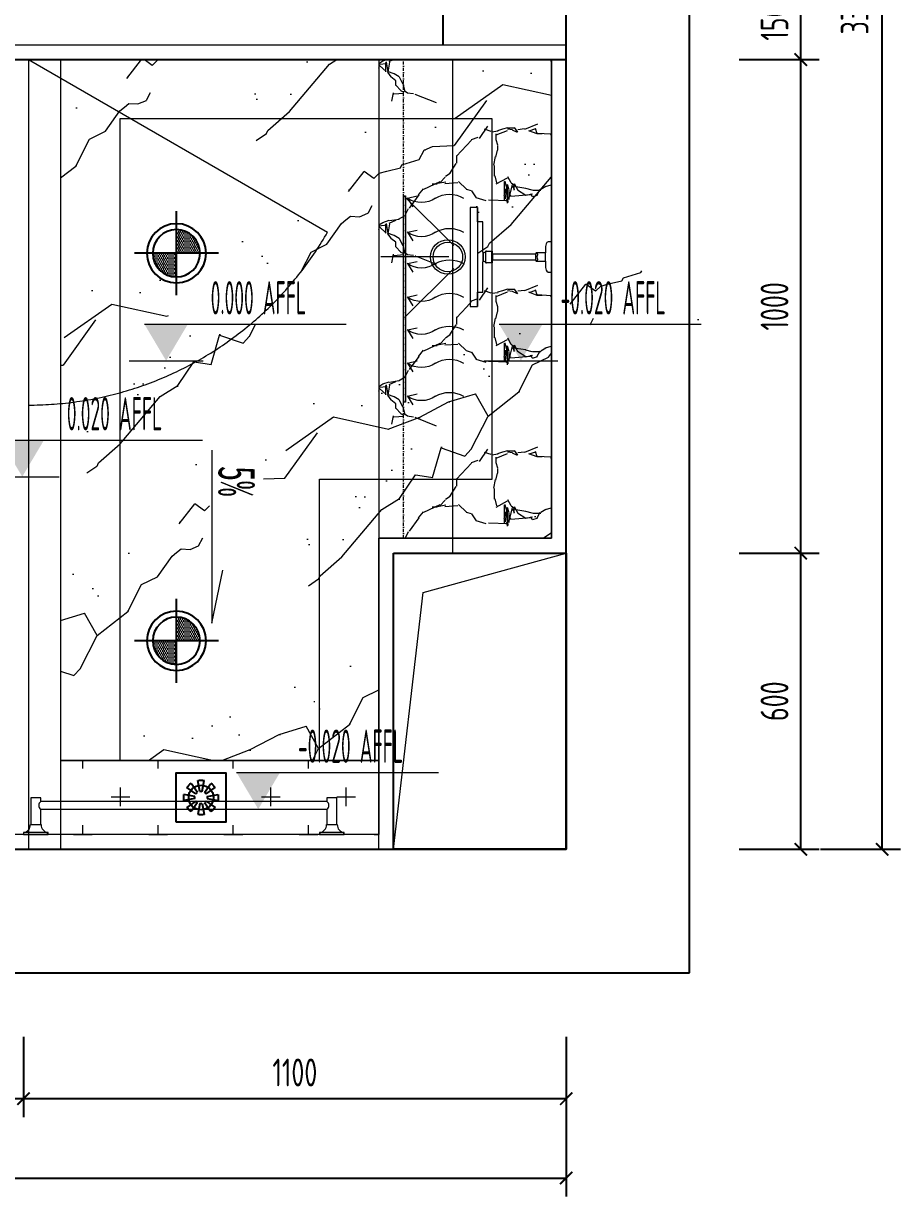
# Model space of a CAD drawing. Header units: millimetres. Extents: x 3162 to 221128, y -144913 to 11496.
# Drawn here: x 20396 to 22174, y -3107 to -731 of the extents above; entities that cross this region are included whole.
import ezdxf
from ezdxf.enums import TextEntityAlignment as Align

# ---------------------------------------------------------------- set-up
doc = ezdxf.new("R2010")
doc.units = ezdxf.units.MM
doc.header["$LTSCALE"] = 10
doc.linetypes.add('DASHDOT2', pattern=[12.7, 6.35, -3.175, 0, -3.175])
doc.linetypes.add('HIDDEN', pattern=[9.525, 6.35, -3.175])
doc.layers.get('Defpoints').update_dxf_attribs({"color": 250})
for name, color, linetype, lineweight in [('FC-Material【地坪分割线】', 138, 'Continuous', 0), ('FF-Complete【墙体完成线】', 6, 'Continuous', 0), ('FF-FIXT【洁具】', 31, 'Continuous', 0), ('Fine【细线】', 250, 'Continuous', 0), ('RC-dimensions', 44, 'Continuous', 0), ('RC-Lamplight【灯带】', 205, 'DASHDOT2', 0), ('RC-Lamps【天花灯具】', 2, 'Continuous', 0), ('RC-Modelling【天花造型】', 30, 'Continuous', 0)]:
    doc.layers.add(name, color=color, linetype=linetype, lineweight=lineweight)
for name, color, linetype in [('SYMBOL【符号】', 136, 'Continuous'), ('T★★05-天花灯具', 4, 'Continuous'), ('WALL_NEW【新建墙体】', 4, 'Continuous'), ('WALL【墙体】', 7, 'Continuous'), ('图层5', 251, 'Continuous'), ('屋面', 4, 'Continuous')]:
    doc.layers.add(name, color=color, linetype=linetype)
doc.styles.add('尺寸标注', font='ARCHS.SHX', dxfattribs={"width": 0.8})
doc.styles.add('文字', font='')
doc.styles.add('标高', font='ARCHS.SHX', dxfattribs={"width": 0.5})
doc.styles.get('文字').set_extended_font_data('SimSun')
doc.dimstyles.new('海龙1：25', dxfattribs={"dimscale": 25, "dimtxt": 2.25, "dimasz": 1, "dimexe": 1.5, "dimexo": 1, "dimgap": 1, "dimtad": 1, "dimdec": 0, "dimrnd": 5, "dimdsep": 46, "dimtxsty": '尺寸标注', "dimblk": 'ARCHTICK', "dimblk1": 'ARCHTICK', "dimblk2": 'ARCHTICK', "dimcen": 1, "dimclrd": 44, "dimclre": 44, "dimclrt": 2, "dimadec": 0, "dimazin": 0, "dimtfac": 1, "dimtdec": 0, "dimtix": 1, "dimtmove": 2, "dimatfit": 3, "dimldrblk": 'hl_arrow2', "dimfxl": 5, "dimfxlon": 1, "dimarcsym": 0})

# ---------------------------------------------------------------- blocks, each defined once
blk = doc.blocks.new('_ArchTick')
at = {"color": 2, "linetype": 'ByBlock', "const_width": 0.15}
blk.add_lwpolyline([(-0.5, -0.5), (0.5, 0.5)], dxfattribs=at)
blk = doc.blocks.new('*D893')
at = {"layer": 'Defpoints', "color": 0, "transparency": 16777216}
for p in [(14746.2, -2769.8), (21496.2, -2784.1), (21496.2, -3069.8)]:
    blk.add_point(p, dxfattribs=at)
at = {"layer": 'RC-dimensions', "color": 44, "lineweight": -2, "transparency": 16777216}
for p, q in [((14746.2, -2944.8), (14746.2, -3107.3)), ((21496.2, -2944.8), (21496.2, -3107.3)), ((14746.2, -3069.8), (21496.2, -3069.8))]:
    blk.add_line(p, q, dxfattribs=at)
at = {"layer": 'RC-dimensions', "color": 44, "lineweight": -2, "transparency": 16777216, "xscale": 25, "yscale": 25, "zscale": 25, "rotation": 180}
blk.add_blockref('_ArchTick', (14746.2, -3069.8), dxfattribs=at)
at = {"layer": 'RC-dimensions', "color": 44, "lineweight": -2, "transparency": 16777216, "xscale": 25, "yscale": 25, "zscale": 25}
blk.add_blockref('_ArchTick', (21496.2, -3069.8), dxfattribs=at)
at = {"layer": 'RC-dimensions', "color": 2, "transparency": 16777216, "insert": (18121.2, -3015.5), "char_height": 56.25, "attachment_point": 5, "style": '尺寸标注'}
blk.add_mtext('6750', dxfattribs=at)
blk = doc.blocks.new('hl_arrow2')
at = {"color": 2}
blk.add_line((-0.221, 0), (-1, 0), dxfattribs=at)
blk.add_lwpolyline([(-0.221, 0), (-0.861, -0.689), (-0.654, -0.862), (0, 0), (-0.654, 0.862), (-0.861, 0.689)], close=True, dxfattribs=at)
for points in [[(-0.861, 0.689), (-0.654, 0.862), (-0.221, 0), (0, 0)], [(-0.861, -0.689), (-0.654, -0.862), (-0.221, 0), (0, 0)]]:
    blk.add_solid(points, dxfattribs=at)
blk = doc.blocks.new('*D894')
at = {"layer": 'Defpoints', "color": 0, "transparency": 16777216}
for p in [(21671.4, -1803.8), (21971.4, -1803.8), (21671.4, -2403.8)]:
    blk.add_point(p, dxfattribs=at)
at = {"layer": 'RC-dimensions', "color": 44, "lineweight": -2, "transparency": 16777216}
for p, q in [((21846.4, -1803.8), (22008.9, -1803.8)), ((21971.4, -2403.8), (21971.4, -1803.8)), ((21846.4, -2403.8), (22008.9, -2403.8))]:
    blk.add_line(p, q, dxfattribs=at)
at = {"layer": 'RC-dimensions', "color": 44, "lineweight": -2, "transparency": 16777216, "xscale": 25, "yscale": 25, "zscale": 25}
for p, rotation in [((21971.4, -1803.8), 90), ((21971.4, -2403.8), 270)]:
    blk.add_blockref('_ArchTick', p, dxfattribs=dict(at, rotation=rotation))
at = {"layer": 'RC-dimensions', "color": 2, "transparency": 16777216, "insert": (21918.2, -2103.8), "char_height": 56.25, "attachment_point": 5, "rotation": 90, "style": '尺寸标注'}
blk.add_mtext('600', dxfattribs=at)
blk = doc.blocks.new('*D895')
at = {"layer": 'Defpoints', "color": 0, "transparency": 16777216}
for p in [(21671.4, -803.8), (21971.4, -803.8), (21671.4, -1803.8)]:
    blk.add_point(p, dxfattribs=at)
at = {"layer": 'RC-dimensions', "color": 44, "lineweight": -2, "transparency": 16777216}
for p, q in [((21846.4, -803.8), (22008.9, -803.8)), ((21971.4, -1803.8), (21971.4, -803.8)), ((21846.4, -1803.8), (22008.9, -1803.8))]:
    blk.add_line(p, q, dxfattribs=at)
at = {"layer": 'RC-dimensions', "color": 44, "lineweight": -2, "transparency": 16777216, "xscale": 25, "yscale": 25, "zscale": 25}
for p, rotation in [((21971.4, -803.8), 90), ((21971.4, -1803.8), 270)]:
    blk.add_blockref('_ArchTick', p, dxfattribs=dict(at, rotation=rotation))
at = {"layer": 'RC-dimensions', "color": 2, "transparency": 16777216, "insert": (21918.2, -1303.8), "char_height": 56.25, "attachment_point": 5, "rotation": 90, "style": '尺寸标注'}
blk.add_mtext('1000', dxfattribs=at)
blk = doc.blocks.new('*D896')
at = {"layer": 'Defpoints', "color": 0, "transparency": 16777216}
for p in [(21846.4, 946.2), (22136.1, 946.2), (21846.4, -2403.8)]:
    blk.add_point(p, dxfattribs=at)
at = {"layer": 'RC-dimensions', "color": 44, "lineweight": -2, "transparency": 16777216}
for p, q in [((22011.1, 946.2), (22173.6, 946.2)), ((22136.1, -2403.8), (22136.1, 946.2)), ((22011.1, -2403.8), (22173.6, -2403.8))]:
    blk.add_line(p, q, dxfattribs=at)
at = {"layer": 'RC-dimensions', "color": 44, "lineweight": -2, "transparency": 16777216, "xscale": 25, "yscale": 25, "zscale": 25}
for p, rotation in [((22136.1, 946.2), 90), ((22136.1, -2403.8), 270)]:
    blk.add_blockref('_ArchTick', p, dxfattribs=dict(at, rotation=rotation))
at = {"layer": 'RC-dimensions', "color": 2, "transparency": 16777216, "insert": (22080.6, -698.8), "char_height": 56.25, "attachment_point": 5, "rotation": 90, "style": '尺寸标注'}
blk.add_mtext('3350', dxfattribs=at)
blk = doc.blocks.new('花洒平面')
at = {"color": 8}
for p, q in [((0, 207.8), (0, 345.7)), ((-23.2, 198.2), (-122.7, 297.6)), ((23.2, 198.2), (122.7, 297.6)), ((100, 150), (-100, 150)), ((11, 121.4), (-11, 121.4)), ((10, 139.4), (-10, 139.4)), ((9.5, 133.4), (-9.5, 133.4)), ((7.6, 138.4), (-7.5, 138.4)), ((6, 119.4), (-6, 119.4)), ((-6.5, 32), (6.5, 32)), ((-8.5, 12), (8.5, 12))]:
    blk.add_line(p, q, dxfattribs=at)
blk.add_lwpolyline([(11, 131.4, 0.992115), (11, 133.4), (9.5, 133.4, 0.130917), (7.6, 138.4), (9.5, 138.4, 0.413995), (10, 139.4), (71.3, 139.4), (71.3, 150), (100, 150), (100, 165), (-100, 165), (-100, 150), (-71.3, 150), (-71.3, 139.4), (-10, 139.4, 0.413995), (-9.5, 138.4), (-7.5, 138.4, 0.130917), (-9.5, 133.4), (-11, 133.4, 0.992115), (-11, 131.4, 0.003958), (-11, 131.4, 0.080962), (-11, 121.4, 1), (-11, 119.4), (-6, 119.4), (-6, 32), (-6.5, 32, 0.414214), (-8.5, 30), (-8.5, 12), (-21, 12, 0.261972), (-31, 7), (-31, 0), (31, 0), (31, 7, 0.261972), (21, 12), (8.5, 12), (8.5, 30, 0.414214), (6.5, 32), (6, 32), (6, 119.4), (11, 119.4, 1), (11, 121.4, 0.080962), (11, 131.4)], format="xyb")
blk.add_lwpolyline([(8.5, 30, -0.375464), (2.6, 29, 0.238002), (-2.6, 29, -0.375464), (-8.5, 30)], format="xyb", dxfattribs=at)
for radius in [35, 30]:
    blk.add_circle((0, 210), radius, dxfattribs=at)
blk = doc.blocks.new('DOORBLK101')
blk.add_line((-0.5, 0), (0, 0.866))
at = {"color": 8, "linetype": 'HIDDEN', "ltscale": 10}
blk.add_arc((-0.5, 0), 1, 0, 60, dxfattribs=at)
blk = doc.blocks.new('*D899')
at = {"layer": 'Defpoints', "color": 0, "transparency": 16777216}
for p in [(21671.4, -653.8), (21971.4, -653.8), (21671.4, -803.8)]:
    blk.add_point(p, dxfattribs=at)
at = {"layer": 'RC-dimensions', "color": 44, "lineweight": -2, "transparency": 16777216}
for p, q in [((21846.4, -653.8), (22008.9, -653.8)), ((21971.4, -803.8), (21971.4, -653.8)), ((21846.4, -803.8), (22008.9, -803.8))]:
    blk.add_line(p, q, dxfattribs=at)
at = {"layer": 'RC-dimensions', "color": 44, "lineweight": -2, "transparency": 16777216, "xscale": 25, "yscale": 25, "zscale": 25}
for p, rotation in [((21971.4, -653.8), 90), ((21971.4, -803.8), 270)]:
    blk.add_blockref('_ArchTick', p, dxfattribs=dict(at, rotation=rotation))
at = {"layer": 'RC-dimensions', "color": 2, "transparency": 16777216, "insert": (21918.2, -728.8), "char_height": 56.25, "attachment_point": 5, "rotation": 90, "style": '尺寸标注'}
blk.add_mtext('150', dxfattribs=at)
blk = doc.blocks.new('*D903')
at = {"layer": 'Defpoints', "color": 0, "transparency": 16777216}
for p in [(20396.2, -2609.1), (21496.2, -2609.1), (20396.2, -2909.1)]:
    blk.add_point(p, dxfattribs=at)
at = {"layer": 'RC-dimensions', "color": 44, "lineweight": -2, "transparency": 16777216}
for p, q in [((20396.2, -2784.1), (20396.2, -2946.6)), ((21496.2, -2784.1), (21496.2, -2946.6)), ((21496.2, -2909.1), (20396.2, -2909.1))]:
    blk.add_line(p, q, dxfattribs=at)
at = {"layer": 'RC-dimensions', "color": 44, "lineweight": -2, "transparency": 16777216, "xscale": 25, "yscale": 25, "zscale": 25, "rotation": 180}
blk.add_blockref('_ArchTick', (20396.2, -2909.1), dxfattribs=at)
at = {"layer": 'RC-dimensions', "color": 44, "lineweight": -2, "transparency": 16777216, "xscale": 25, "yscale": 25, "zscale": 25}
blk.add_blockref('_ArchTick', (21496.2, -2909.1), dxfattribs=at)
at = {"layer": 'RC-dimensions', "color": 2, "transparency": 16777216, "insert": (20946.2, -2856), "char_height": 56.25, "attachment_point": 5, "style": '尺寸标注'}
blk.add_mtext('1100', dxfattribs=at)
blk = doc.blocks.new('海龙工具_毛巾架平面')
at = {"linetype": 'ByBlock', "lineweight": 0}
for p, q in [((-323.6, 0.4), (-323.6, 4.4)), ((-275.6, 0.4), (-275.6, 4.4)), ((276.4, 0.4), (276.4, 4.4)), ((324.4, 0.4), (324.4, 4.4))]:
    blk.add_line(p, q, dxfattribs=at)
for points in [[(-289.6, 66.9), (-289.6, 74.4), (-309.6, 74.4), (-309.6, 20.4)], [(310.4, 20.2), (310.4, 74.4), (290.4, 74.4), (290.4, 66.9)], [(290.4, 66.9), (-289.6, 66.9)], [(-289.6, 20.2), (-289.6, 51.9)], [(-289.6, 51.9), (290.4, 51.9)], [(290.4, 51.9), (290.4, 20.4)]]:
    blk.add_lwpolyline(points)
for points in [[(-324.6, 4.4, 0.406293), (-310.6, 20.4), (-288.6, 20.4, 0.411692), (-274.6, 4.4)], [(275.4, 4.4, 0.406293), (289.4, 20.4), (311.4, 20.4, 0.411692), (325.4, 4.4)]]:
    blk.add_lwpolyline(points, format="xyb", dxfattribs=at)
for points in [[(-274.6, 0.4), (-274.6, 4.4), (-324.6, 4.4), (-324.6, 0.4)], [(325.4, 0.4), (325.4, 4.4), (275.4, 4.4), (275.4, 0.4)]]:
    blk.add_lwpolyline(points, close=True, dxfattribs=at)
at = {"color": 250}
for centre, start, end in [((-284.3, 59.4), 125.0015, 234.9985), ((285.2, 59.4), 305.0015, 54.9985)]:
    blk.add_arc(centre, 9.16, start, end, dxfattribs=at)
blk = doc.blocks.new('卫_毛巾架')
blk.add_blockref('海龙工具_毛巾架平面', (0, -0.4))
blk = doc.blocks.new('排气')
at = {"lineweight": 0}
blk.add_hatch(color=256, dxfattribs=at).paths.add_polyline_path([(5.5, 266.1), (0, 266.1), (0, -266.1), (5.5, -266.1)])
for p, q in [((10.1, 250.8), (24.3, 273.1)), ((10.1, 250.8), (35.1, 245.1)), ((10.1, 165.3), (24.3, 187.7)), ((10.1, 165.3), (35.1, 159.7)), ((10.1, 79.9), (24.3, 102.2)), ((10.1, 79.9), (35.1, 74.2)), ((10.1, -4.8), (24.3, 17.5)), ((10.1, -4.8), (35.1, -10.5)), ((10.1, -91.2), (24.3, -68.8)), ((10.1, -91.2), (35.1, -96.8)), ((10.1, -172.1), (24.3, -149.8)), ((10.1, -172.1), (35.1, -177.8)), ((10.1, -260.1), (24.3, -237.8)), ((10.1, -260.1), (35.1, -265.8))]:
    blk.add_line(p, q, dxfattribs=at)
blk.add_lwpolyline([(5.5, 266.1), (0, 266.1), (0, -266.1), (5.5, -266.1)], close=True, dxfattribs=at)
for centre, major_axis, start_param, end_param in [((46.3, 199.4), (44.5, 44.5), 0.170276, 1.40052), ((118.9, 313.4), (51.2, -51.2), 4.972928, 6.022646), ((46.3, 114), (44.5, 44.5), 0.170276, 1.40052), ((118.9, 228), (51.2, -51.2), 4.972928, 6.022646), ((46.3, 28.5), (44.5, 44.5), 0.170276, 1.40052), ((118.9, 142.5), (51.2, -51.2), 4.972928, 6.022646), ((46.3, -56.2), (44.5, 44.5), 0.170276, 1.40052), ((118.9, 57.8), (51.2, -51.2), 4.972928, 6.022646), ((46.3, -142.5), (44.5, 44.5), 0.170276, 1.40052), ((118.9, -28.5), (51.2, -51.2), 4.972928, 6.022646), ((46.3, -223.5), (44.5, 44.5), 0.170276, 1.40052), ((118.9, -109.5), (51.2, -51.2), 4.972928, 6.022646), ((46.3, -311.5), (44.5, 44.5), 0.170276, 1.40052), ((118.9, -197.5), (51.2, -51.2), 4.972928, 6.022646)]:
    blk.add_ellipse(centre, major_axis=major_axis, ratio=1, start_param=start_param, end_param=end_param, dxfattribs=at)
blk = doc.blocks.new('海龙_05068579')
at = {"layer": 'T★★05-天花灯具'}
h = blk.add_hatch(dxfattribs=at)
h.set_pattern_fill('DOTS', color=250, scale=300.055998, style=0)
h.set_pattern_definition([(0, (-1006.7902, 1050.705), (1.905356, 3.810711), [0, -3.810711])])
edge = h.paths.add_edge_path()
edge.add_line((0, 48), (0, 0))
edge.add_line((0, 0), (48, 0))
edge.add_ellipse((0, 0), major_axis=(33.9, 33.9), ratio=1, start_angle=315, end_angle=405)
edge = h.paths.add_edge_path()
edge.add_line((0, 0), (-48, 0))
edge.add_ellipse((0, 0), major_axis=(33.9, 33.9), ratio=1, start_angle=135, end_angle=225)
edge.add_line((0, -48), (0, 0))
at = {"layer": 'T★★05-天花灯具', "color": 8}
for p, q in [((0, -85), (0, 85)), ((85, 0), (-85, 0))]:
    blk.add_line(p, q, dxfattribs=at)
at = {"layer": 'T★★05-天花灯具'}
blk.add_ellipse((0, 0), major_axis=(42.4, 42.4), ratio=1, start_param=5.497787, end_param=11.780972, dxfattribs=at)
at = {"layer": 'T★★05-天花灯具', "color": 8}
blk.add_ellipse((0, 0), major_axis=(33.9, 33.9), ratio=1, start_param=5.497787, end_param=11.780972, dxfattribs=at)
blk = doc.blocks.new('dsfdsdgds')
at = {"layer": '图层5'}
for p, q in [((372347.6, 3771.9), (372329.2, 3784.8)), ((372350.7, 3775), (372337.8, 3793.4)), ((372355.7, 3777.1), (372351.8, 3799.2)), ((372360, 3777.1), (372363.9, 3799.2)), ((372365.1, 3775), (372377.9, 3793.4)), ((372368.2, 3771.9), (372386.5, 3784.8)), ((372345.5, 3766.9), (372323.4, 3770.8)), ((372345.5, 3762.5), (372323.4, 3758.6)), ((372347.6, 3757.5), (372329.2, 3744.6)), ((372368.2, 3757.5), (372386.5, 3744.6)), ((372370.2, 3766.9), (372392.3, 3770.8)), ((372370.2, 3762.5), (372392.3, 3758.6)), ((372350.7, 3754.4), (372337.8, 3736)), ((372355.7, 3752.3), (372351.8, 3730.2)), ((372360, 3752.3), (372363.9, 3730.2)), ((372365.1, 3754.4), (372377.9, 3736))]:
    blk.add_line(p, q, dxfattribs=at)
for radius, start, end in [(35, 125, 145), (35, 80, 100), (35, 35, 55), (35, 170, 190), (12.6, 170, 190), (12.6, 125, 145), (12.6, 215, 235), (12.6, 80, 100), (12.6, 35, 55), (12.6, 305, 325), (12.6, 350, 10), (35, 350, 10), (35, 215, 235), (12.6, 260, 280), (35, 305, 325), (35, 260, 280)]:
    blk.add_arc((372357.9, 3764.7), radius, start, end, dxfattribs=at)
at = {"layer": '屋面'}
blk.add_lwpolyline([(372307.9, 3714.7), (372407.9, 3714.7), (372407.9, 3814.7), (372307.9, 3814.7)], close=True, dxfattribs=at)
blk = doc.blocks.new('*D906')
at = {"layer": 'Defpoints', "color": 0, "transparency": 16777216}
for p in [(19496.2, -2609.1), (20396.2, -2609.1), (19496.2, -2909.1)]:
    blk.add_point(p, dxfattribs=at)
at = {"layer": 'RC-dimensions', "color": 44, "lineweight": -2, "transparency": 16777216}
for p, q in [((19496.2, -2784.1), (19496.2, -2946.6)), ((20396.2, -2784.1), (20396.2, -2946.6)), ((20396.2, -2909.1), (19496.2, -2909.1))]:
    blk.add_line(p, q, dxfattribs=at)
at = {"layer": 'RC-dimensions', "color": 44, "lineweight": -2, "transparency": 16777216, "xscale": 25, "yscale": 25, "zscale": 25, "rotation": 180}
blk.add_blockref('_ArchTick', (19496.2, -2909.1), dxfattribs=at)
at = {"layer": 'RC-dimensions', "color": 44, "lineweight": -2, "transparency": 16777216, "xscale": 25, "yscale": 25, "zscale": 25}
blk.add_blockref('_ArchTick', (20396.2, -2909.1), dxfattribs=at)
at = {"layer": 'RC-dimensions', "color": 2, "transparency": 16777216, "insert": (19946.2, -2854.8), "char_height": 56.25, "attachment_point": 5, "style": '尺寸标注'}
blk.add_mtext('900', dxfattribs=at)
blk = doc.blocks.new('hl_ElevationD-A2')
blk.add_hatch(color=150).paths.add_polyline_path([(1.469, 2.475), (0, 0), (-1.469, 2.475)])
at = {"color": 150}
for p, q in [((-1.469, 2.475), (12.173, 2.475)), ((-2.5, 0), (2.5, 0))]:
    blk.add_line(p, q, dxfattribs=at)
blk.add_lwpolyline([(0.998, 2.475), (1.469, 2.475)], dxfattribs=at)
at = {"color": 2, "style": '标高', "width": 0.8, "flags": 8}
blk.add_attdef('HEIGHT', text='', height=2.25, dxfattribs=at).set_placement((6.234, 4.25), align=Align.MIDDLE_CENTER)
blk = doc.blocks.new('hl_Connection-A2')
at = {"color": 130, "linetype": 'Continuous'}
blk.add_lwpolyline([(0, 0), (14.018, 0), (9.738, 0.897)], dxfattribs=at)
at = {"color": 2, "style": '文字', "width": 0.6}
blk.add_text('5%%%', height=3, dxfattribs=at).set_placement((1.285, 0.553))

msp = doc.modelspace()

# ---------------------------------------------------------------- hatches: boundary and pattern name
at = {"layer": 'FC-Material【地坪分割线】'}
h = msp.add_hatch(dxfattribs=at)
h.set_pattern_fill('大理石', color=8, scale=80, angle=333, style=0, pattern_type=2)
h.set_pattern_definition([(14.9872, (18976.58, -793.11), (1241.3514, 215.9785), [16.144, -3374.17]), (41.1986, (18751.3, -706.61), (1135.501, 1118.3906), [58.16, -4013.025]), (33.9454, (18727.53, -726.82), (792.2841, 444.7898), [24.71, -5164.29]), (63, (18748.03, -713), (449.07, -228.81), [7.2, -748.8]), (44.565, (18965.77, -803.76), (343.217, 673.601), [15.18, -1578.61]), (144.4692, (18965.77, -803.764), (-449.0673, 228.8112), [24.27, -5072.116]), (52.2157, (18914.58, -830.21), (1821.9346, 2465.5925), [51.306, -5335.84]), (35.133, (18681.312, -452.768), (3512.35322, 2452.75984), [118.095, -24681.828]), (333, (18738.1, -357.3), (343.22, 673.6), [0, -504]), (37.9831, (19091.323, -382.894), (1927.785, 1563.18036), [79.454, -8263.23]), (54.4391, (19128.882, -737.382), (3987.08591, 5604.78592), [112.857, -23587.202]), (55.875, (18911.88, -550.046), (2165.15134, 3139.19346), [58.048, -12132.085]), (49.7595, (18795.06, -668.3), (1478.71774, 1791.99157), [125.743, -13077.228]), (333, (18725.2, -632.3), (343.22, 673.6), [0, -504]), (333, (18728.8, -643.2), (343.22, 673.6), [0, -504]), (333, (18797.64, -632.9), (343.22, 673.6), [0, -504]), (333, (18823.6, -546.2), (343.22, 673.6), [0, -504]), (32.0362, (18876.29, -572.316), (792.28407, 444.78976), [41.983, -8774.416]), (333, (18911.2, -551.3), (343.22, 673.6), [0, -504]), (333, (18841.7, -546.34), (343.22, 673.6), [0, -504]), (333, (18885.4, -514.1), (343.22, 673.6), [0, -504]), (333, (18830.7, -568), (343.22, 673.6), [0, -504]), (23.1944, (19067.63, -746.58), (792.284, 444.7897), [18.745, -3917.62]), (63, (19057.83, -765.8), (449.07, -228.81), [21.6, -734.4]), (16.6678, (19022.86, -776.29), (2033.6355, 660.7682), [36.497, -7627.784]), (63, (19019.6, -782.7), (449.07, -228.81), [7.2, -748.8]), (12.8056, (18992.176, -788.94), (1241.3514, 215.9785), [28.117, -5876.43]), (333, (18949.2, -710.1), (343.22, 673.6), [0, -504]), (333, (19069.3, -745.7), (343.22, 673.6), [0, -504]), (333, (19069.3, -745.7), (343.22, 673.6), [0, -504]), (2.3578, (19084.86, -739.195), (1690.4187, -12.8327), [44.06, -4582.047]), (333, (19090.5, -700.3), (343.22, 673.6), [0, -504]), (119.31, (19091.32, -382.894), (-554.9178, 1131.2233), [51.92, -5399.674]), (341.1301, (18996.377, -447.647), (4833.88966, -1614.51117), [50.912, -10640.542]), (20.8624, (18889.334, -409.267), (2825.9196, 1105.55794), [67.967, -14205.113]), (347.6209, (18777.892, -384.808), (3037.62054, -699.2663), [114.095, -11865.847]), (333, (18835.84, -361.7), (343.22, 673.6), [0, -504]), (351.435, (18944.44, -501.99), (2139.486, -241.644), [22.77, -4758.595]), (349.699, (18966.96, -505.38), (449.067, -228.811), [12.53, -2618.43]), (74.0937, (18979.285, -507.624), (1504.3831, 5172.8289), [62.365, -13034.362]), (333, (18936.6, -449.36), (343.22, 673.6), [0, -504]), (333, (18996.8, -446.3), (343.22, 673.6), [0, -504]), (333, (18896.44, -492.5), (343.22, 673.6), [0, -504]), (333, (18912.2, -318.85), (343.22, 673.6), [0, -504]), (333, (18875.86, -336.7), (343.22, 673.6), [0, -504]), (17.1449, (19011.575, -354.38), (2033.6355, 660.76822), [56.858, -11883.262]), (27.5829, (18952.845, -385.062), (792.2841, 444.78971), [66.261, -13848.61]), (333, (19012.4, -354.24), (343.22, 673.6), [0, -504]), (333, (18930.04, -355.2), (343.22, 673.6), [0, -504]), (333, (19012.4, -354.24), (343.22, 673.6), [0, -504]), (333, (18952.4, -386.15), (343.22, 673.6), [0, -504]), (48.0686, (19044.55, -464.11), (1478.7177, 1791.9916), [18.63, -3893.463]), (63, (19057, -450.25), (449.07, -228.81), [75.6, -680.4]), (23.1944, (19279.95, -208.3), (792.284, 444.7897), [18.745, -3917.62]), (333, (19082.6, -287.6), (343.22, 673.6), [0, -504]), (333, (19093.4, -302.2), (343.22, 673.6), [0, -504]), (333, (19043, -258.34), (343.22, 673.6), [0, -504]), (333, (19155.6, -215.8), (343.22, 673.6), [0, -504]), (26.1301, (19181.73, -279.466), (792.2841, 444.7897), [36, -7524]), (63, (19153.95, -334), (449.07, -228.81), [61.2, -694.8]), (333, (19154.6, -332.95), (343.22, 673.6), [0, -504]), (356.1986, (19261.71, -207.09), (1690.4187, -12.8327), [18.28, -3820.07]), (39.0375, (19252.53, -214.53), (1135.501, 1118.3906), [11.82, -2470.093]), (39.0375, (19243.35, -221.97), (1135.501, 1118.3906), [11.82, -2470.093]), (54.8699, (19214.053, -263.61), (2165.15138, 3139.19345), [50.912, -10640.542]), (63, (19297.2, -200.9), (449.07, -228.81), [18, -738]), (333, (19259.3, -153.3), (343.22, 673.6), [0, -504])])
h.paths.add_polyline_path([(21246.2, 296.2), (21246.2, 396.2), (20016.2, 396.2), (20016.2, 346.2), (19896.2, 346.2), (19896.2, 926.2), (18666.2, 926.2), (18666.2, 346.2), (18576.2, 346.2), (18576.2, -653.8), (19545.1, -653.8), (20347.3, -653.8), (21246.2, -653.8), (21246.2, -603.8)])
h.paths.add_polyline_path([(19255.1, 726.1, -1), (19305.1, 726.1, -1)], flags=16)
h.paths.add_polyline_path([(20237.7, -238.9), (20637.1, -238.9), (20637.1, -129.2), (20237.7, -129.2)], flags=24)
h.paths.add_polyline_path([(19816.4, -644.9), (20180.6, -644.9), (20180.6, -535.2), (19816.4, -535.2)], flags=24)
h.paths.add_polyline_path([(19496.2, -803.8), (18696.2, -803.8), (18696.2, -2373.8), (19496.2, -2373.8)])
edge = h.paths.add_edge_path(flags=16)
edge.add_arc((19096.2, -1973.8), 55, -180, 0, ccw=False)
edge.add_arc((19096.2, -1973.8), 55, 0, 180, ccw=False)
h.paths.add_polyline_path([(20321.2, -803.8), (19496.2, -803.8), (19496.2, -2373.8), (20321.2, -2373.8)])
edge = h.paths.add_edge_path(flags=16)
edge.add_arc((19946.2, -1973.8), 55, -180, 0, ccw=False)
edge.add_arc((19946.2, -1973.8), 55, 0, 180, ccw=False)
h.paths.add_polyline_path([(19821.3, -1341.3), (20185.5, -1341.3), (20185.5, -1231.6), (19821.3, -1231.6)], flags=16)
h.paths.add_polyline_path([(20591.2, -923.8), (21346.2, -923.8), (21346.2, -1414), (21466.2, -1414), (21466.2, -803.8), (20471.2, -803.8), (20471.2, -1574.6), (20591.2, -1574.6)])
h.paths.add_polyline_path([(20398.7, -1576.2), (20762.9, -1576.2), (20762.9, -1466.5), (20398.7, -1466.5)], flags=17)
h.paths.add_polyline_path([(21392.2, -1341.3), (21790.2, -1341.3), (21790.2, -1231.6), (21392.2, -1231.6)])
h.paths.add_polyline_path([(21346.2, -923.8), (20591.2, -923.8), (20591.2, -2223.8), (20996.2, -2223.8), (20996.2, -1653.8), (21346.2, -1653.8)])
h.paths.add_polyline_path([(20398.7, -1576.2), (20762.9, -1576.2), (20762.9, -1466.5), (20398.7, -1466.5)], flags=17)
h.paths.add_polyline_path([(20690.2, -1341.3), (21054.4, -1341.3), (21054.4, -1231.6), (20690.2, -1231.6)], flags=16)
h.paths.add_polyline_path([(20773.4, -1609), (20773.4, -1709.4), (20882.7, -1709.4), (20882.7, -1609)], flags=16)
h.paths.add_polyline_path([(20860, -2249.7), (21258, -2249.7), (21258, -2140), (20860, -2140)], flags=17)
h.paths.add_polyline_path([(20591.2, -1574.6), (20471.2, -1574.6), (20471.2, -2223.8), (20591.2, -2223.8)])
h.paths.add_polyline_path([(21466.2, -1414), (21346.2, -1414), (21346.2, -1653.8), (20996.2, -1653.8), (20996.2, -2223.8), (21116.2, -2223.8), (21116.2, -1773.8), (21466.2, -1773.8)])
h.paths.add_polyline_path([(20860, -2249.7), (21258, -2249.7), (21258, -2140), (20860, -2140)], flags=17)
h = msp.add_hatch(dxfattribs=at)
h.set_pattern_fill('CROSS', color=8, scale=12, style=0)
h.set_pattern_definition([(0, (20345.14, -2373.804), (76.2, 76.2), [38.1, -114.3]), (90, (20364.19, -2392.854), (-76.2, 76.2), [38.1, -114.3])])
h.paths.add_polyline_path([(20491.2, -2223.8), (20491.2, -2373.8), (21116.2, -2373.8), (21116.2, -2224.6), (21114.4, -2224.6), (21040.3, -2224.6)])
h.paths.add_polyline_path([(20771.2, -2348.8), (20671.2, -2348.8), (20671.2, -2248.8), (20771.2, -2248.8)], flags=16)
at = {"layer": 'FF-FIXT【洁具】'}
h = msp.add_hatch(dxfattribs=at)
h.set_pattern_fill('AA大理石深SC800', color=8, scale=700, style=0, pattern_type=2)
h.set_pattern_definition([(177.769103, (2591073.56, -1703679.818), (-700.00002183, -2.69e-05), [40.03034, -8366.3405]), (28.1136392, (2591053.56, -1703642.42), (700.0000028, 327.23196765), [26.45461, -5529.00824]), (76.6298055, (2591053.56, -1703589.44), (-1.05e-05, 327.2319275), [14.41496, -3012.71901]), (106.992819, (2591056.89, -1703566.07), (6.7e-06, 327.2319222), [11.40566, -2383.78875]), (21.8355897, (2591053.56, -1703542.692), (699.99999517, 327.2319006), [25.13679, -5253.58526]), (17.3096175, (2591056.89, -1703536.46), (700.0000145, 327.231969), [10.47438, -2189.14444]), (162.690382, (2591033.56, -1703678.26), (-700.0000325, 327.231908), [20.94876, -2178.67006]), (125.490837, (2591013.56, -1703672.03), (-4.3e-05, 327.231901), [17.22434, -1188.48149]), (162.690382, (2591003.56, -1703658), (-700.0000325, 327.231908), [10.47438, -2189.14444]), (136.925518, (2590993.56, -1703654.89), (-2e-05, 327.23191), [22.8165, -935.47517]), (3.3442344, (2590950.226, -1703640.86), (700.000013, 4.667e-05), [26.71214, -5582.84048]), (10.5914065, (2590933.56, -1703643.98), (1400.000031, 327.2319727), [16.95554, -3543.70772]), (0, (2590923.56, -1703643.98), (700, 327.23194), [10, -689.99994]), (103.370194, (2591053.56, -1703642.42), (-5.48e-05, 327.2319113), [14.41489, -3012.71901]), (90, (2591050.2, -1703628.4), (700, -4e-14), [10.90773, -316.32419]), (90, (2591050.2, -1703617.5), (700, -4e-14), [10.90773, -316.32419]), (78.995121, (2591050.226, -1703606.58), (-2.72e-05, 327.2319559), [17.46185, -3649.52189]), (90, (2591053.56, -1703555.16), (700, -4e-14), [12.46598, -314.76592]), (6.6658365, (2591043.56, -1703538.02), (699.9999705, 1.27e-05), [13.42411, -2805.63262]), (160.679045, (2591043.56, -1703538.02), (-699.9999937, 327.231933), [14.12908, -2952.97835]), (47.485996, (2590760.226, -1703743.706), (700.0000005, 654.4639248), [14.79793, -3092.76646]), (6.1571803, (2590770.226, -1703732.799), (2800.00001973, 327.23192843), [43.58473, -9109.2134]), (31.9352432, (2590813.56, -1703728.12), (699.9999716, 327.2319319), [11.78345, -2462.74511]), (19.3209546, (2590823.56, -1703721.89), (699.999996, 327.2319281), [14.12908, -2952.97835]), (8.8568723, (2590836.89, -1703717.22), (699.9999635, 5.46e-05), [20.24134, -2105.10111]), (30.29957, (2590856.89, -1703714.1), (700.0000166, 327.2319738), [15.44284, -3227.55244]), (61.8626245, (2590870.23, -1703706.31), (-3.7e-05, 327.231936), [14.13664, -1470.21231]), (52.9473395, (2590876.893, -1703693.842), (700.00000455, 981.6958246), [33.192334, -6937.19747]), (51.263996, (2590896.89, -1703667.35), (699.999997, 981.6958529), [15.98128, -3340.08304]), (25.054876, (2590906.9, -1703654.9), (700, -3e-06), [36.79571, -735.91427]), (47.485996, (2590940.226, -1703639.3), (700.0000005, 654.4639248), [14.79793, -3092.76646]), (31.9352432, (2590950.23, -1703628.4), (699.9999716, 327.2319319), [11.78345, -2462.74511]), (56.6470201, (2590960.226, -1703622.163), (700.0000012, 981.6958188), [24.25143, -5068.55181]), (90, (2590973.56, -1703601.9), (700, -4e-14), [15.582476, -311.64945]), (47.485996, (2590973.56, -1703586.32), (700.0000005, 654.4639248), [29.59586, -3077.96853]), (47.485996, (2590993.56, -1703564.51), (700.0000005, 654.4639248), [14.79793, -3092.76646]), (19.3209546, (2591003.56, -1703553.6), (699.999996, 327.2319281), [14.12908, -2952.97835]), (56.2378233, (2591016.893, -1703548.925), (699.99996254, 981.69585345), [29.98968, -6267.84088]), (25.054876, (2590836.9, -1703723.45), (700, -3e-06), [14.71827, -757.99171]), (80.6556929, (2590833.56, -1703743.706), (2.62e-05, 327.2319152), [20.52967, -4290.69354]), (160.679045, (2590846.89, -1703748.38), (-699.9999937, 327.231933), [14.12908, -2952.97835]), (148.064756, (2590856.89, -1703754.61), (-699.999967, 327.2319416), [11.78345, -2462.74511]), (115.424913, (2590863.56, -1703768.64), (-700.000029, 1636.1597197), [15.52817, -3245.38277]), (103.370194, (2590866.89, -1703782.66), (-5.48e-05, 327.2319113), [14.41489, -3012.71901]), (144.961427, (2590873.56, -1703787.34), (-700.0000265, 654.4638884), [8.14233, -1701.74844]), (173.334163, (2590886.89, -1703788.895), (-699.9999705, 1.88e-05), [13.42411, -2805.63262]), (158.418473, (2590930.226, -1703806.036), (-4199.99999472, 1636.15974199), [46.60026, -9739.4493]), (78.995121, (2590843.56, -1703804.48), (-2.72e-05, 327.2319559), [17.46185, -3649.52189]), (4.4550498, (2590846.89, -1703787.337), (700.0000104, 4.37e-05), [20.0606, -4192.66778]), (154.945124, (2590866.9, -1703785.78), (-700, -9e-07), [7.35917, -765.35081]), (132.514004, (2590860.226, -1703782.66), (-699.9999993, 654.463926), [14.79793, -3092.76646]), (90, (2590850.2, -1703771.75), (700, -4e-14), [9.34949, -317.88246]), (142.076999, (2590850.23, -1703762.405), (-700.0000235, 654.463844), [12.67686, -2649.46857]), (125.490837, (2590840.23, -1703754.61), (-4.3e-05, 327.231901), [11.48294, -1194.22296]), (99.344307, (2590833.56, -1703745.264), (-2.57e-05, 327.2319152), [20.5296, -4290.69354]), (90, (2590830.2, -1703743.7), (700, -4e-14), [18.69897, -308.53291]), (136.925518, (2590830.23, -1703743.7), (-2e-05, 327.23191), [18.2532, -940.03847]), (70.3775316, (2590813.56, -1703740.59), (1.97e-05, 327.231914), [9.92593, -2074.51804]), (175.54495, (2590813.56, -1703740.59), (-700.0000158, -2.36e-05), [40.1212, -4172.60718]), (148.064756, (2591410.23, -1703816.94), (-699.999967, 327.2319416), [23.56697, -2450.96166]), (35.0385725, (2591370.23, -1703812.27), (700.000032, 654.463882), [8.14233, -1701.74844]), (6.6658365, (2591386.89, -1703812.27), (699.9999705, 1.27e-05), [13.42411, -2805.63262]), (162.690382, (2591376.89, -1703820.06), (-700.0000325, 327.231908), [10.47438, -2189.14444]), (64.5750864, (2591363.56, -1703848.11), (699.9999829, 1636.1597424), [31.05627, -3229.8546]), (0, (2591370.23, -1703812.27), (700, 327.23194), [16.666664, -683.33328]), (118.137375, (2591413.56, -1703823.18), (-2.2e-05, 327.231903), [7.06832, -1477.28063]), (157.435521, (2591443.56, -1703835.643), (-699.9999875, 327.23189523), [32.48693, -6789.76837]), (136.925518, (2591450.23, -1703841.88), (-2e-05, 327.23191), [9.1266, -949.16507]), (154.945124, (2591460.23, -1703846.55), (-700, -9e-07), [11.03872, -761.67126]), (49.4476465, (2591393.56, -1703818.5), (700.0000126, 981.6957893), [10.25416, -2143.11958]), (51.263996, (2591170.226, -1703550.484), (699.999997, 981.6958529), [15.98128, -3340.08304]), (136.925518, (2591170.23, -1703550.48), (-2e-05, 327.23191), [9.1266, -949.16507]), (176.655765, (2591163.56, -1703544.25), (-700.00001707, -1.59e-05), [26.71214, -5582.84048]), (106.992819, (2591136.89, -1703542.69), (6.7e-06, 327.2319222), [11.40566, -2383.78875]), (19.3209546, (2591120.226, -1703536.46), (699.999996, 327.2319281), [14.12908, -2952.97835]), (159.49524, (2591136.89, -1703542.69), (-700.0000066, 327.2319549), [17.79407, -3718.95475]), (180, (2591146.9, -1703542.7), (-700, 327.23194), [10, -689.99994]), (22.2465213, (2591110.226, -1703531.785), (700.0000198, 327.23192524), [28.8113, -6021.55701]), (6.6658365, (2591096.89, -1703533.34), (699.9999705, 1.27e-05), [13.42411, -2805.63262]), (52.1215557, (2591266.893, -1703795.13), (700.0000225, 981.6958277), [21.71596, -4538.63158]), (78.995121, (2591280.226, -1703777.99), (-2.72e-05, 327.2319559), [17.46185, -3649.52189]), (162.690382, (2591283.56, -1703760.85), (-700.0000325, 327.231908), [10.47438, -2189.14444]), (164.332014, (2591273.56, -1703757.73), (-1399.9999669, 327.2319563), [17.30988, -3617.75911]), (104.970339, (2591256.89, -1703753.056), (-3.98e-05, 327.2319457), [12.90394, -2696.92402]), (109.622468, (2591253.56, -1703740.59), (-1.74e-05, 327.231914), [9.92593, -2074.51804]), (90, (2591250.2, -1703731.24), (700, -4e-14), [12.46598, -314.76592]), (25.054876, (2591250.23, -1703734.36), (700, -3e-06), [14.71827, -757.99171]), (166.844039, (2591270.23, -1703739.03), (-699.999993, 327.2319035), [20.53905, -1417.1955]), (0, (2591260.23, -1703739.03), (700, 327.23194), [10, -689.99994]), (15.667986, (2591243.56, -1703743.706), (1399.9999669, 327.2319563), [17.30988, -3617.75911]), (180, (2591260.23, -1703743.7), (-700, 327.23194), [16.666664, -683.33328]), (180, (2591273.56, -1703743.7), (-700, 327.23194), [13.333334, -686.66661]), (61.8626245, (2591270.23, -1703749.94), (-3.7e-05, 327.231936), [7.06832, -1477.28063]), (162.690382, (2591280.23, -1703753.06), (-700.0000325, 327.231908), [10.47438, -2189.14444]), (173.334163, (2591293.56, -1703754.61), (-699.9999705, 1.88e-05), [13.42411, -2805.63262]), (171.143127, (2591303.56, -1703756.17), (-699.9999743, -6e-06), [10.12067, -2115.22178]), (13.15596, (2591113.56, -1703667.35), (699.999983, 327.2319595), [13.6927, -1424.04185]), (146.796701, (2591113.56, -1703667.35), (-1400.0000003, 981.6958516), [19.91878, -4163.01753]), (118.137375, (2591096.9, -1703656.44), (-2.2e-05, 327.231903), [14.13664, -1470.21231]), (90, (2591090.2, -1703656.44), (700, -4e-14), [12.46598, -314.76592]), (113.162745, (2591090.23, -1703656.44), (-3.44e-05, 327.2319177), [8.47434, -1771.13755]), (75.873987, (2591080.226, -1703675.143), (699.99999423, 2945.08749146), [27.31624, -5709.08807]), (90, (2591080.2, -1703675.14), (700, -4e-14), [18.69897, -308.53291]), (106.992819, (2591080.23, -1703656.44), (6.7e-06, 327.2319222), [11.40566, -2383.78875]), (90, (2591076.9, -1703682.9), (700, -4e-14), [37.397934, -289.83395]), (95.3136086, (2591076.893, -1703682.935), (-1.335e-05, 327.2319124), [35.99435, -7522.8223]), (83.5762835, (2591070.226, -1703676.7), (3.255e-05, 327.23196893), [29.79375, -6226.89452]), (90, (2591070.2, -1703676.7), (700, -4e-14), [9.34949, -317.88246]), (76.6298055, (2591070.226, -1703667.35), (-1.05e-05, 327.2319275), [14.41496, -3012.71901]), (103.370194, (2591073.56, -1703653.33), (-5.48e-05, 327.2319113), [14.41489, -3012.71901]), (90, (2591070.2, -1703665.8), (700, -4e-14), [26.490205, -300.7417]), (133.553349, (2591373.56, -1703801.36), (-700.0000129, 654.4639115), [19.35087, -4044.33463]), (169.408593, (2591390.226, -1703804.48), (-1400.000041, 327.2319161), [16.95554, -3543.70772]), (6.6658365, (2591363.56, -1703809.15), (699.9999705, 1.27e-05), [13.42411, -2805.63262]), (66.837255, (2591363.56, -1703809.15), (-2.94e-05, 327.231945), [8.47434, -1771.13755]), (148.064756, (2591366.89, -1703788.9), (-699.999967, 327.2319416), [35.35042, -2439.17821]), (164.332014, (2591336.89, -1703770.196), (-1399.9999669, 327.2319563), [17.30988, -3617.75911]), (122.690182, (2591320.226, -1703765.52), (-699.9999866, 981.6958593), [18.51521, -3869.68155]), (160.679045, (2591310.226, -1703749.94), (-699.9999937, 327.231933), [14.12908, -2952.97835]), (169.408593, (2591296.89, -1703745.264), (-1400.000041, 327.2319161), [16.95554, -3543.70772]), (133.553349, (2591280.226, -1703742.15), (-700.0000129, 654.4639115), [19.35087, -4044.33463]), (130.552353, (2591266.89, -1703728.12), (-700.000004, 981.6957954), [20.50832, -2132.86542]), (102.074477, (2591253.56, -1703712.54), (-2.5e-05, 327.2319044), [15.93501, -3330.41737]), (169.408593, (2591250.226, -1703696.96), (-1400.000041, 327.2319161), [33.91108, -3526.75218]), (139.920946, (2591216.893, -1703690.726), (-700.0000024, 654.46388085), [21.78204, -4552.44356]), (154.945124, (2591200.23, -1703676.7), (-700, -9e-07), [11.03872, -761.67126]), (90, (2591190.2, -1703672), (700, -4e-14), [29.606696, -297.62523]), (0, (2591176.9, -1703642.42), (700, 327.23194), [13.333334, -686.66661]), (14.9560981, (2591153.56, -1703648.653), (1399.9999853, 327.2319453), [24.15147, -5047.66192]), (31.9352432, (2591143.56, -1703654.89), (699.9999716, 327.2319319), [11.78345, -2462.74511]), (61.8626245, (2591136.9, -1703667.35), (-3.7e-05, 327.231936), [14.13664, -1470.21231]), (17.3096175, (2591126.89, -1703670.47), (700.0000145, 327.231969), [10.47438, -2189.14444]), (118.137375, (2591126.9, -1703670.47), (-2.2e-05, 327.231903), [7.06832, -1477.28063]), (4.4550498, (2591083.56, -1703667.35), (700.0000104, 4.37e-05), [40.1212, -4172.60718]), (51.263996, (2591073.56, -1703679.82), (699.999997, 981.6958529), [15.98128, -3340.08304]), (0, (2591126.9, -1703656.44), (700, 327.23194), [16.666664, -683.33328]), (166.844039, (2591126.9, -1703656.44), (-699.999993, 327.2319035), [13.6927, -1424.04185]), (171.143127, (2591113.56, -1703653.33), (-699.9999743, -6e-06), [20.24134, -2105.10111]), (142.076999, (2591093.56, -1703650.21), (-700.0000235, 654.463844), [12.67686, -2649.46857]), (118.137375, (2591083.56, -1703642.42), (-2.2e-05, 327.231903), [14.13664, -1470.21231]), (90, (2591056.9, -1703575.4), (700, -4e-14), [9.34949, -317.88246]), (171.143127, (2591086.89, -1703534.9), (-699.9999743, -6e-06), [10.12067, -2115.22178]), (154.945124, (2591096.9, -1703539.58), (-700, -9e-07), [11.03872, -761.67126]), (125.490837, (2591096.9, -1703539.58), (-4.3e-05, 327.231901), [11.48294, -1194.22296]), (0, (2591076.9, -1703530.23), (700, 327.23194), [13.333334, -686.66661]), (17.3096175, (2591066.89, -1703533.34), (700.0000145, 327.231969), [10.47438, -2189.14444])])
h.paths.add_polyline_path([(21466.2, -803.8), (21116.2, -803.8), (21116.2, -1773.8), (21466.2, -1773.8)])
edge = h.paths.add_edge_path(flags=16)
edge.add_arc((21403.4, -1208.8), 4.53, -51.0988, 31.2186, ccw=False)
edge.add_line((21406.2, -1212.3), (21424.2, -1212.3))
edge.add_line((21424.2, -1212.3), (21424.2, -1195.3))
edge.add_line((21424.2, -1195.3), (21406.2, -1195.3))
edge.add_arc((21407.7, -1197.2), 2.45, 127.7725, 286.4761)
edge.add_arc((21412.4, -1203.8), 5.83, 133.81, 206.7749)
edge = h.paths.add_edge_path(flags=16)
edge.add_arc((21226.2, -1203.8), 30, 0, 360)
edge = h.paths.add_edge_path(flags=16)
edge.add_arc((21226.2, -1203.8), 35, 0, 360)

# ---------------------------------------------------------------- linework, layer by layer
at = {"layer": 'FC-Material【地坪分割线】'}
for points in [[(20321.2, -803.8), (20471.2, -803.8), (20471.2, -2373.8), (20321.2, -2373.8)], [(20591.2, -923.8), (20591.2, -2223.8), (20996.2, -2223.8), (20996.2, -1653.8), (21346.2, -1653.8), (21346.2, -923.8)], [(20471.2, -2403.8), (21116.2, -2403.8), (21116.2, -2223.8), (20471.2, -2223.8)]]:
    msp.add_lwpolyline(points, close=True, dxfattribs=at)
msp.add_lwpolyline([(20471.2, -803.8), (20471.2, -2223.8), (21116.2, -2223.8), (21116.2, -1773.8), (21466.2, -1773.8), (21466.2, -803.8), (20471.2, -803.8)], dxfattribs=at)
at = {"layer": 'FF-Complete【墙体完成线】'}
msp.add_lwpolyline([(18666.2, -2403.8), (18666.2, -773.8), (21496.2, -773.8), (21496.2, -1803.8), (21146.2, -1803.8), (21146.2, -2403.8), (18666.2, -2403.8)], dxfattribs=at)
msp.add_lwpolyline([(21466.2, -803.8), (21466.2, -1773.8), (21116.2, -1773.8), (21116.2, -2373.8), (18696.2, -2373.8), (18696.2, -803.8)], close=True, dxfattribs=at)
at = {"layer": 'FF-FIXT【洁具】'}
msp.add_line((20406.2, -803.8), (20406.2, -2403.8), dxfattribs=at)
msp.add_lwpolyline([(21116.2, -1773.8), (21466.2, -1773.8), (21466.2, -803.8), (21116.2, -803.8)], close=True, dxfattribs=at)
at = {"layer": 'Fine【细线】', "color": 250}
msp.add_lwpolyline([(21146.2, -2403.8), (21206.2, -1883.8), (21496.2, -1803.8)], dxfattribs=at)
at = {"layer": 'RC-Lamplight【灯带】', "ltscale": 0.1}
msp.add_line((21166.2, -1773.8), (21166.2, -803.8), dxfattribs=at)
at = {"layer": 'RC-Modelling【天花造型】'}
msp.add_line((21266.2, -1803.8), (21266.2, -803.8), dxfattribs=at)
msp.add_lwpolyline([(19296.2, -803.8), (21496.2, -803.8), (21496.2, -1803.8), (21146.2, -1803.8), (21146.2, -2403.8), (18846.2, -2403.8), (18846.2, -953.8)], dxfattribs=at)
for points in [[(21266.2, -803.8), (21496.2, -803.8), (21496.2, -1803.8), (21266.2, -1803.8)], [(21266.2, -803.8), (21466.2, -803.8), (21466.2, -1773.8), (21266.2, -1773.8)]]:
    msp.add_lwpolyline(points, close=True, dxfattribs=at)
at = {"layer": 'SYMBOL【符号】'}
msp.add_circle((20756, -2298.8), 25, dxfattribs=at)
at = {"layer": 'WALL_NEW【新建墙体】'}
for p, q in [((21496.2, -803.8), (21496.2, 946.2)), ((20347.3, -803.8), (21496.2, -803.8))]:
    msp.add_line(p, q, dxfattribs=at)
msp.add_lwpolyline([(21496.2, -603.8), (21246.2, -603.8), (21246.2, -773.8)], dxfattribs=at)
at = {"layer": 'WALL【墙体】'}
for p, q in [((21496.2, -2403.8), (21496.2, -653.8)), ((21746.2, -2653.8), (21746.2, -653.8)), ((14746.2, -2403.8), (21496.2, -2403.8)), ((14496.2, -2653.8), (21746.2, -2653.8))]:
    msp.add_line(p, q, dxfattribs=at)
msp.add_lwpolyline([(21146.2, -1803.8), (21496.2, -1803.8), (21496.2, -2403.8), (21146.2, -2403.8)], close=True, dxfattribs=at)

# ---------------------------------------------------------------- block references
at = {"layer": 'FC-Material【地坪分割线】'}
ref = msp.add_blockref('hl_ElevationD-A2', (20685.3, -1414), dxfattribs=dict(at, xscale=30, yscale=30, zscale=30))
ref.add_attrib('HEIGHT', '0.000 AFFL', dxfattribs={"layer": '0', "color": 2, "height": 67.5, "style": '标高', "width": 0.5}).set_placement((20872.3, -1286.5), align=Align.MIDDLE_CENTER)
ref = msp.add_blockref('hl_ElevationD-A2', (21404.2, -1414), dxfattribs=dict(at, xscale=30, yscale=30, zscale=30))
ref.add_attrib('HEIGHT', '-0.020 AFFL', dxfattribs={"layer": '0', "color": 2, "height": 67.5, "style": '标高', "width": 0.5}).set_placement((21591.2, -1286.5), align=Align.MIDDLE_CENTER)
ref = msp.add_blockref('hl_ElevationD-A2', (20393.8, -1648.9), dxfattribs=dict(at, xscale=30, yscale=30, zscale=30))
ref.add_attrib('HEIGHT', '0.020 AFFL', dxfattribs={"layer": '0', "color": 2, "height": 67.5, "style": '标高', "width": 0.5}).set_placement((20580.8, -1521.4), align=Align.MIDDLE_CENTER)
at = {"layer": 'FC-Material【地坪分割线】', "xscale": 25, "yscale": 25, "zscale": 25, "rotation": 270}
msp.add_blockref('hl_Connection-A2', (20777.8, -1595.1), dxfattribs=at)
at = {"layer": 'FC-Material【地坪分割线】'}
ref = msp.add_blockref('hl_ElevationD-A2', (20872, -2322.4), dxfattribs=dict(at, xscale=30, yscale=30, zscale=30))
ref.add_attrib('HEIGHT', '-0.020 AFFL', dxfattribs={"layer": '0', "color": 2, "height": 67.5, "style": '标高', "width": 0.5}).set_placement((21059, -2194.9), align=Align.MIDDLE_CENTER)
at = {"layer": 'FC-Material【地坪分割线】', "extrusion": (0, 0, -1), "zscale": -1, "rotation": 90.00000000000004}
msp.add_blockref('dsfdsdgds', (-16991.3, -374656.7), dxfattribs=at)
at = {"layer": 'FF-FIXT【洁具】', "xscale": 700, "yscale": 700, "zscale": 700, "rotation": 269.9999999999997}
msp.add_blockref('DOORBLK101', (20406.2, -1153.8), dxfattribs=at)
at = {"layer": 'FF-FIXT【洁具】', "rotation": 90}
msp.add_blockref('花洒平面', (21466.2, -1203.8), dxfattribs=at)
at = {"layer": 'FF-FIXT【洁具】'}
msp.add_blockref('卫_毛巾架', (20720.8, -2373.8), dxfattribs=at)
at = {"layer": 'RC-Lamps【天花灯具】', "xscale": -0.785586852612386, "yscale": 0.785586852612386, "zscale": 0.785586852612386, "rotation": 180}
msp.add_blockref('排气', (21166.2, -1288.8), dxfattribs=at)
at = {"layer": 'RC-Lamps【天花灯具】'}
for p in [(20706.2, -1196.3), (20706.2, -1981.3)]:
    msp.add_blockref('海龙_05068579', p, dxfattribs=at)

# ---------------------------------------------------------------- dimensions: what is measured, and where the dimension line sits
at = {"layer": 'RC-dimensions'}
dim = msp.add_linear_dim(base=(22136.1, 946.2), p1=(21846.4, -2403.8), p2=(21846.4, 946.2), angle=270, dimstyle='海龙1：25', dxfattribs=at)
dim.commit()
dim.dimension.update_dxf_attribs({"geometry": '*D896', "text_midpoint": (22080.6, -698.8), "dimtype": 160})
for base, p1, p2, picture, middle in [((21971.4, -653.8), (21671.4, -803.8), (21671.4, -653.8), '*D899', (21918.2, -728.8)), ((21971.4, -803.8), (21671.4, -1803.8), (21671.4, -803.8), '*D895', (21918.2, -1303.8)), ((21971.4, -1803.8), (21671.4, -2403.8), (21671.4, -1803.8), '*D894', (21918.2, -2103.8))]:
    dim = msp.add_linear_dim(base=base, p1=p1, p2=p2, angle=270, dimstyle='海龙1：25', dxfattribs=at)
    dim.commit()
    dim.dimension.update_dxf_attribs({"geometry": picture, "text_midpoint": middle})
for base, p1, p2, picture, middle in [((19496.2, -2909.1), (20396.2, -2609.1), (19496.2, -2609.1), '*D906', (19946.2, -2854.8)), ((20396.2, -2909.1), (21496.2, -2609.1), (20396.2, -2609.1), '*D903', (20946.2, -2856)), ((21496.2, -3069.8), (14746.2, -2769.8), (21496.2, -2784.1), '*D893', (18121.2, -3015.5))]:
    dim = msp.add_linear_dim(base=base, p1=p1, p2=p2, dimstyle='海龙1：25', dxfattribs=at)
    dim.commit()
    dim.dimension.update_dxf_attribs({"geometry": picture, "text_midpoint": middle})

doc.saveas('drawing.dxf')
